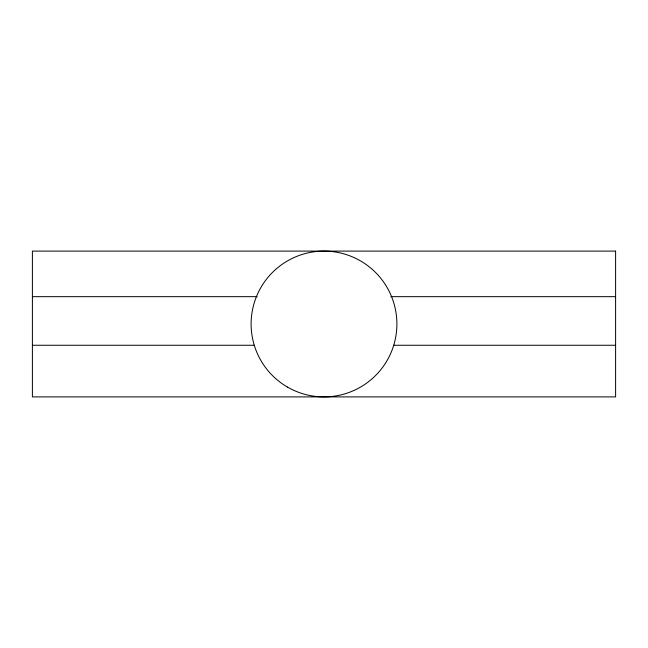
<?xml version="1.0" encoding="UTF-8"?>
<svg xmlns="http://www.w3.org/2000/svg" width="648" height="648" viewBox="0 0 648 648"><rect width="100%" height="100%" fill="white"/><g stroke="black" fill="none" stroke-linecap="round" stroke-linejoin="round"><path stroke-width="0.97" d="M32.4 296.663L257.175 296.663M390.825 296.663L615.6 296.663M32.4 345.263L254.138 345.263M393.863 345.263L615.6 345.263M615.6 251.1L32.4 251.1L32.4 396.9L615.6 396.9L615.6 251.1M287.55 387.131A72.9 72.9 0 0 0 396.9 324A72.9 72.9 0 0 0 287.55 260.869A72.9 72.9 0 0 0 287.55 387.131"/></g></svg>
